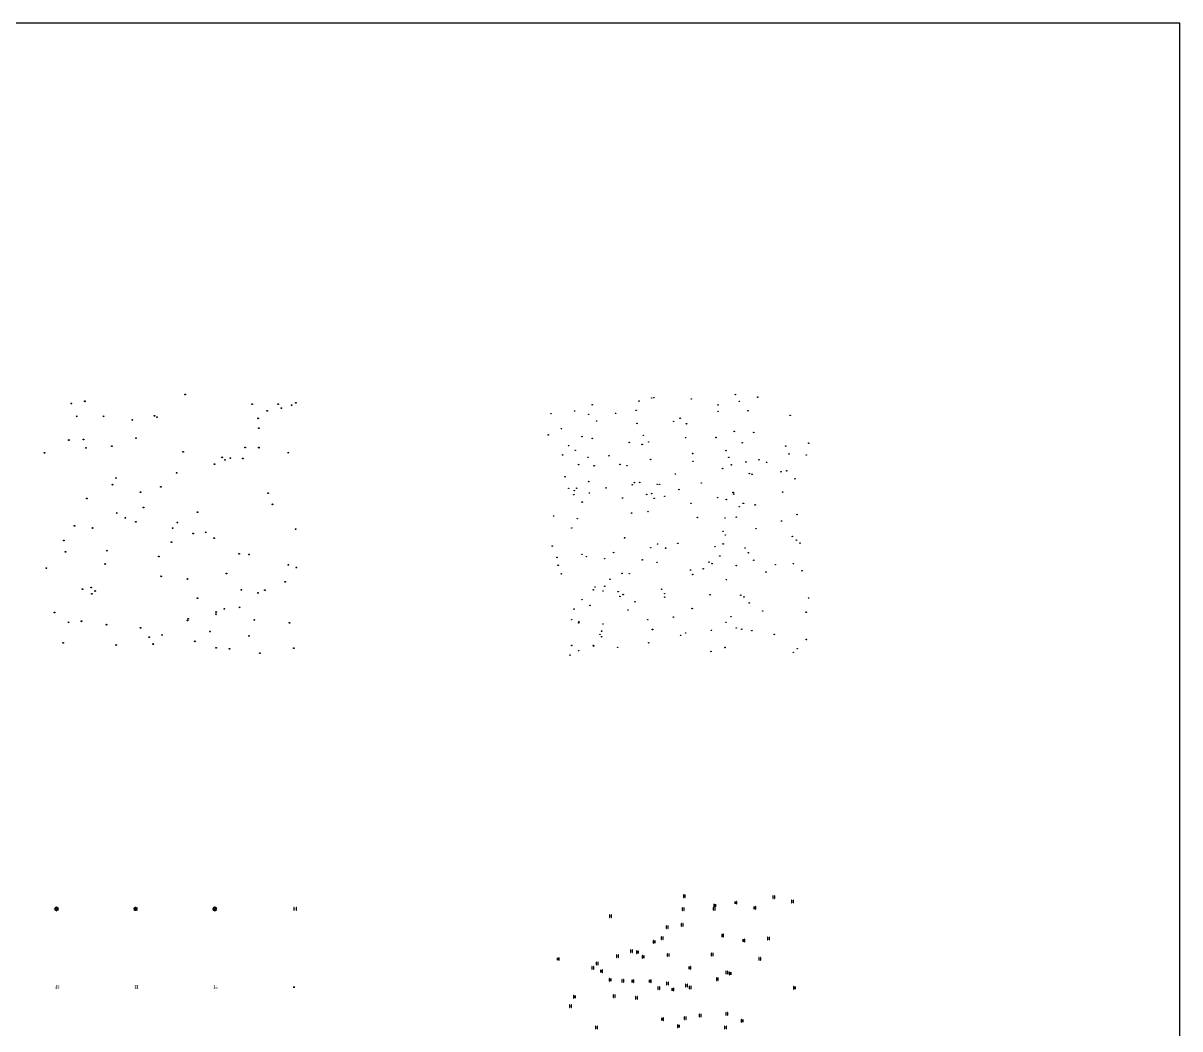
# Model space of a CAD drawing. Extents: x -38.1 to 38.1, y -38.1 to 38.1.
# Drawn here: x -5.76 to 38.1, y -0.05 to 38.1 of the extents above; entities that cross this region are included whole.
import ezdxf

# ---------------------------------------------------------------- set-up
doc = ezdxf.new("R2010")
doc.units = 0
doc.layers.add('Cut', color=7, linetype='CONTINUOUS')

msp = doc.modelspace()

# ---------------------------------------------------------------- linework, layer by layer
at = {"layer": 'Cut'}
for p, q in [((38.1, 38.1), (-38.1, 38.1)), ((38.1, -38.1), (38.1, 38.1)), ((19.285, 5.037), (19.275, 5.037)), ((19.275, 5.037), (19.275, 4.937)), ((19.275, 4.937), (19.285, 4.937)), ((19.285, 4.937), (19.285, 5.037)), ((19.345, 5.037), (19.3349, 5.037)), ((19.3349, 5.037), (19.3349, 4.937)), ((19.3349, 4.937), (19.345, 4.937)), ((19.345, 4.937), (19.345, 5.037)), ((22.6798, 4.9987), (22.6698, 4.9987)), ((22.6698, 4.9987), (22.6698, 4.8987)), ((22.6698, 4.8987), (22.6798, 4.8987)), ((22.6798, 4.8987), (22.6798, 4.9987)), ((22.7398, 4.9987), (22.7298, 4.9987)), ((22.7298, 4.9987), (22.7298, 4.8987)), ((22.7298, 4.8987), (22.7398, 4.8987)), ((22.7398, 4.8987), (22.7398, 4.9987)), ((23.3885, 4.8274), (23.3785, 4.8274)), ((23.3785, 4.8274), (23.3785, 4.7274)), ((23.3885, 4.7274), (23.3885, 4.8274)), ((23.4485, 4.8274), (23.4385, 4.8274)), ((23.4385, 4.8274), (23.4385, 4.7274)), ((23.4485, 4.7274), (23.4485, 4.8274)), ((-4.50707, 4.505), (-4.57, 4.505)), ((-4.57, 4.495), (-4.57, 4.505)), ((-4.50707, 4.495), (-4.57, 4.495)), ((-4.55157, 4.5495), (-4.5445, 4.55657)), ((-4.50707, 4.505), (-4.55157, 4.5495)), ((-4.55157, 4.4505), (-4.50707, 4.495)), ((-4.55157, 4.4505), (-4.5445, 4.44343)), ((-4.5, 4.51207), (-4.5445, 4.55657)), ((-4.5445, 4.44343), (-4.5, 4.48793)), ((-4.5, 4.575), (-4.49, 4.575)), ((-4.5, 4.51207), (-4.5, 4.575)), ((-4.5, 4.425), (-4.5, 4.48793)), ((-4.5, 4.425), (-4.49, 4.425)), ((-4.49, 4.51207), (-4.49, 4.575)), ((-4.49, 4.51207), (-4.4455, 4.55657)), ((-4.49, 4.425), (-4.49, 4.48793)), ((-4.4455, 4.44343), (-4.49, 4.48793)), ((-4.48293, 4.505), (-4.43843, 4.5495)), ((-4.42, 4.505), (-4.48293, 4.505)), ((-4.43843, 4.4505), (-4.48293, 4.495)), ((-4.42, 4.495), (-4.48293, 4.495)), ((-4.4455, 4.55657), (-4.43843, 4.5495)), ((-4.4455, 4.44343), (-4.43843, 4.4505)), ((-4.42, 4.495), (-4.42, 4.505)), ((-1.50354, 4.5025), (-1.5725, 4.5025)), ((-1.5725, 4.4975), (-1.5725, 4.5025)), ((-1.50354, 4.4975), (-1.5725, 4.4975)), ((-1.5523, 4.55127), (-1.54877, 4.5548)), ((-1.50354, 4.5025), (-1.5523, 4.55127)), ((-1.5523, 4.44873), (-1.50354, 4.4975)), ((-1.5523, 4.44873), (-1.54877, 4.4452)), ((-1.5, 4.50604), (-1.54877, 4.5548)), ((-1.54877, 4.4452), (-1.5, 4.49396)), ((-1.5, 4.575), (-1.495, 4.575)), ((-1.5, 4.50604), (-1.5, 4.575)), ((-1.5, 4.425), (-1.5, 4.49396)), ((-1.5, 4.425), (-1.495, 4.425)), ((-1.495, 4.50604), (-1.495, 4.575)), ((-1.495, 4.50604), (-1.44623, 4.5548)), ((-1.495, 4.425), (-1.495, 4.49396)), ((-1.44623, 4.4452), (-1.495, 4.49396)), ((-1.49146, 4.5025), (-1.4427, 4.55127)), ((-1.4225, 4.5025), (-1.49146, 4.5025)), ((-1.4427, 4.44873), (-1.49146, 4.4975)), ((-1.4225, 4.4975), (-1.49146, 4.4975)), ((-1.44623, 4.5548), (-1.4427, 4.55127)), ((-1.44623, 4.4452), (-1.4427, 4.44873)), ((-1.4225, 4.4975), (-1.4225, 4.5025)), ((1.48939, 4.5075), (1.4325, 4.5075)), ((1.4325, 4.4925), (1.4325, 4.5075)), ((1.48939, 4.4925), (1.4325, 4.4925)), ((1.44916, 4.54773), (1.45977, 4.55834)), ((1.48939, 4.5075), (1.44916, 4.54773)), ((1.44916, 4.45227), (1.48939, 4.4925)), ((1.44916, 4.45227), (1.45977, 4.44166)), ((1.5, 4.51811), (1.45977, 4.55834)), ((1.45977, 4.44166), (1.5, 4.48189)), ((1.5, 4.575), (1.515, 4.575)), ((1.5, 4.51811), (1.5, 4.575)), ((1.5, 4.425), (1.5, 4.48189)), ((1.5, 4.425), (1.515, 4.425)), ((1.515, 4.51811), (1.515, 4.575)), ((1.515, 4.51811), (1.55523, 4.55834)), ((1.515, 4.425), (1.515, 4.48189)), ((1.55523, 4.44166), (1.515, 4.48189)), ((1.52561, 4.5075), (1.56584, 4.54773)), ((1.5825, 4.5075), (1.52561, 4.5075)), ((1.56584, 4.45227), (1.52561, 4.4925)), ((1.5825, 4.4925), (1.52561, 4.4925)), ((1.55523, 4.55834), (1.56584, 4.54773)), ((1.55523, 4.44166), (1.56584, 4.45227)), ((1.5825, 4.4925), (1.5825, 4.5075)), ((4.51, 4.55), (4.5, 4.55)), ((4.5, 4.55), (4.5, 4.45)), ((4.5, 4.45), (4.51, 4.45)), ((4.51, 4.45), (4.51, 4.55)), ((4.6, 4.55), (4.59, 4.55)), ((4.59, 4.55), (4.59, 4.45)), ((4.59, 4.45), (4.6, 4.45)), ((4.6, 4.45), (4.6, 4.55)), ((19.2405, 4.5362), (19.2305, 4.5362)), ((19.2305, 4.5362), (19.2305, 4.4362)), ((19.2305, 4.4362), (19.2405, 4.4362)), ((19.2405, 4.4362), (19.2405, 4.5362)), ((19.3005, 4.5362), (19.2905, 4.5362)), ((19.2905, 4.5362), (19.2905, 4.4362)), ((19.2905, 4.4362), (19.3005, 4.4362)), ((19.3005, 4.4362), (19.3005, 4.5362)), ((20.4179, 4.5517), (20.4079, 4.5517)), ((20.4079, 4.5517), (20.4079, 4.4517)), ((20.4079, 4.4517), (20.4179, 4.4517)), ((20.4179, 4.4517), (20.4179, 4.5517)), ((20.4371, 4.6769), (20.4271, 4.6769)), ((20.4271, 4.6769), (20.4271, 4.5769)), ((20.4271, 4.5769), (20.4371, 4.5769)), ((20.4371, 4.5769), (20.4371, 4.6769)), ((20.4779, 4.5517), (20.4679, 4.5517)), ((20.4679, 4.5517), (20.4679, 4.4517)), ((20.4679, 4.4517), (20.4779, 4.4517)), ((20.4779, 4.4517), (20.4779, 4.5517)), ((20.4971, 4.6769), (20.4871, 4.6769)), ((20.4871, 4.6769), (20.4871, 4.5769)), ((20.4871, 4.5769), (20.4971, 4.5769)), ((20.4971, 4.5769), (20.4971, 4.6769)), ((21.2436, 4.7865), (21.2336, 4.7865)), ((21.2336, 4.7865), (21.2336, 4.6865)), ((21.2336, 4.6865), (21.2436, 4.6865)), ((21.2436, 4.6865), (21.2436, 4.7865)), ((21.3036, 4.7865), (21.2936, 4.7865)), ((21.2936, 4.7865), (21.2936, 4.6865)), ((21.2936, 4.6865), (21.3036, 4.6865)), ((21.3036, 4.6865), (21.3036, 4.7865)), ((21.9641, 4.593), (21.9541, 4.593)), ((21.9541, 4.593), (21.9541, 4.493)), ((21.9541, 4.493), (21.9641, 4.493)), ((21.9641, 4.493), (21.9641, 4.593)), ((22.0241, 4.593), (22.0141, 4.593)), ((22.0141, 4.593), (22.0141, 4.493)), ((22.0141, 4.493), (22.0241, 4.493)), ((22.0241, 4.493), (22.0241, 4.593)), ((23.3785, 4.7274), (23.3885, 4.7274)), ((23.4385, 4.7274), (23.4485, 4.7274)), ((16.4885, 4.2742), (16.4785, 4.2742)), ((16.4785, 4.2742), (16.4785, 4.1742)), ((16.4785, 4.1742), (16.4885, 4.1742)), ((16.4885, 4.1742), (16.4885, 4.2742)), ((16.5485, 4.2742), (16.5385, 4.2742)), ((16.5385, 4.2742), (16.5385, 4.1742)), ((16.5385, 4.1742), (16.5485, 4.1742)), ((16.5485, 4.1742), (16.5485, 4.2742)), ((18.6342, 3.8537), (18.6242, 3.8537)), ((18.6242, 3.8537), (18.6242, 3.7537)), ((18.6242, 3.7537), (18.6342, 3.7537)), ((18.6342, 3.7537), (18.6342, 3.8537)), ((18.6942, 3.8537), (18.6842, 3.8537)), ((18.6842, 3.8537), (18.6842, 3.7537)), ((18.6842, 3.7537), (18.6942, 3.7537)), ((18.6942, 3.7537), (18.6942, 3.8537)), ((19.2042, 3.9428), (19.1942, 3.9428)), ((19.1942, 3.9428), (19.1942, 3.8428)), ((19.1942, 3.8428), (19.2042, 3.8428)), ((19.2042, 3.8428), (19.2042, 3.9428)), ((19.2642, 3.9428), (19.2542, 3.9428)), ((19.2542, 3.9428), (19.2542, 3.8428)), ((19.2542, 3.8428), (19.2642, 3.8428)), ((19.2642, 3.8428), (19.2642, 3.9428)), ((20.7383, 3.5439), (20.7283, 3.5439)), ((20.7283, 3.5439), (20.7283, 3.4439)), ((20.7383, 3.4439), (20.7383, 3.5439)), ((20.7983, 3.5439), (20.7883, 3.5439)), ((20.7883, 3.5439), (20.7883, 3.4439)), ((20.7983, 3.4439), (20.7983, 3.5439)), ((18.1362, 3.2998), (18.1262, 3.2998)), ((18.1262, 3.2998), (18.1262, 3.1998)), ((18.1262, 3.1998), (18.1362, 3.1998)), ((18.1362, 3.1998), (18.1362, 3.2998)), ((18.1962, 3.2998), (18.1862, 3.2998)), ((18.1862, 3.2998), (18.1862, 3.1998)), ((18.1862, 3.1998), (18.1962, 3.1998)), ((18.1962, 3.1998), (18.1962, 3.2998)), ((18.4465, 3.435), (18.4365, 3.435)), ((18.4365, 3.435), (18.4365, 3.335)), ((18.4365, 3.335), (18.4465, 3.335)), ((18.4465, 3.335), (18.4465, 3.435)), ((18.5065, 3.435), (18.4964, 3.435)), ((18.4964, 3.435), (18.4964, 3.335)), ((18.4964, 3.335), (18.5065, 3.335)), ((18.5065, 3.335), (18.5065, 3.435)), ((20.7283, 3.4439), (20.7383, 3.4439)), ((20.7883, 3.4439), (20.7983, 3.4439)), ((21.5471, 3.3558), (21.5371, 3.3558)), ((21.5371, 3.3558), (21.5371, 3.2558)), ((21.5371, 3.2558), (21.5471, 3.2558)), ((21.5471, 3.2558), (21.5471, 3.3558)), ((21.6071, 3.3558), (21.5971, 3.3558)), ((21.5971, 3.3558), (21.5971, 3.2558)), ((21.5971, 3.2558), (21.6071, 3.2558)), ((21.6071, 3.2558), (21.6071, 3.3558)), ((22.4793, 3.4292), (22.4693, 3.4292)), ((22.4693, 3.4292), (22.4693, 3.3292)), ((22.4693, 3.3292), (22.4793, 3.3292)), ((22.4793, 3.3292), (22.4793, 3.4292)), ((22.5393, 3.4292), (22.5293, 3.4292)), ((22.5293, 3.4292), (22.5293, 3.3292)), ((22.5293, 3.3292), (22.5393, 3.3292)), ((22.5393, 3.3292), (22.5393, 3.4292)), ((14.5045, 2.6493), (14.4945, 2.6493)), ((14.4945, 2.6493), (14.4945, 2.5493)), ((14.5045, 2.5493), (14.5045, 2.6493)), ((14.5645, 2.6493), (14.5545, 2.6493)), ((14.5545, 2.6493), (14.5545, 2.5493)), ((14.5645, 2.5493), (14.5645, 2.6493)), ((16.7506, 2.755), (16.7406, 2.755)), ((16.7406, 2.755), (16.7406, 2.655)), ((16.7406, 2.655), (16.7506, 2.655)), ((16.7506, 2.655), (16.7506, 2.755)), ((16.8106, 2.755), (16.8006, 2.755)), ((16.8006, 2.755), (16.8006, 2.655)), ((16.8006, 2.655), (16.8106, 2.655)), ((16.8106, 2.655), (16.8106, 2.755)), ((17.2847, 2.9474), (17.2747, 2.9474)), ((17.2747, 2.9474), (17.2747, 2.8474)), ((17.2747, 2.8474), (17.2847, 2.8474)), ((17.2847, 2.8474), (17.2847, 2.9474)), ((17.3447, 2.9474), (17.3347, 2.9474)), ((17.3347, 2.9474), (17.3347, 2.8474)), ((17.3347, 2.8474), (17.3447, 2.8474)), ((17.3447, 2.8474), (17.3447, 2.9474)), ((17.5046, 2.9052), (17.4946, 2.9052)), ((17.4946, 2.9052), (17.4946, 2.8052)), ((17.4946, 2.8052), (17.5046, 2.8052)), ((17.5046, 2.8052), (17.5046, 2.9052)), ((17.5646, 2.9052), (17.5546, 2.9052)), ((17.5546, 2.9052), (17.5546, 2.8052)), ((17.5546, 2.8052), (17.5646, 2.8052)), ((17.5646, 2.8052), (17.5646, 2.9052)), ((17.7182, 2.735), (17.7082, 2.735)), ((17.7082, 2.735), (17.7082, 2.635)), ((17.7082, 2.635), (17.7182, 2.635)), ((17.7182, 2.635), (17.7182, 2.735)), ((17.7782, 2.735), (17.7682, 2.735)), ((17.7682, 2.735), (17.7682, 2.635)), ((17.7682, 2.635), (17.7782, 2.635)), ((17.7782, 2.635), (17.7782, 2.735)), ((18.6692, 2.8016), (18.6592, 2.8016)), ((18.6592, 2.8016), (18.6592, 2.7016)), ((18.6592, 2.7016), (18.6692, 2.7016)), ((18.6692, 2.7016), (18.6692, 2.8016)), ((18.7292, 2.8016), (18.7192, 2.8016)), ((18.7192, 2.8016), (18.7192, 2.7016)), ((18.7192, 2.7016), (18.7292, 2.7016)), ((18.7292, 2.7016), (18.7292, 2.8016)), ((20.339, 2.8198), (20.329, 2.8198)), ((20.329, 2.8198), (20.329, 2.7198)), ((20.329, 2.7198), (20.339, 2.7198)), ((20.339, 2.7198), (20.339, 2.8198)), ((20.399, 2.8198), (20.389, 2.8198)), ((20.389, 2.8198), (20.389, 2.7198)), ((20.389, 2.7198), (20.399, 2.7198)), ((20.399, 2.7198), (20.399, 2.8198)), ((22.1451, 2.6508), (22.1351, 2.6508)), ((22.1351, 2.6508), (22.1351, 2.5508)), ((22.1451, 2.5508), (22.1451, 2.6508)), ((22.2051, 2.6508), (22.1951, 2.6508)), ((22.1951, 2.6508), (22.1951, 2.5508)), ((22.2051, 2.5508), (22.2051, 2.6508)), ((14.4945, 2.5493), (14.5045, 2.5493)), ((14.5545, 2.5493), (14.5645, 2.5493)), ((15.8187, 2.3176), (15.8087, 2.3176)), ((15.8087, 2.3176), (15.8087, 2.2176)), ((15.8087, 2.2176), (15.8187, 2.2176)), ((15.8187, 2.2176), (15.8187, 2.3176)), ((15.8787, 2.3176), (15.8687, 2.3176)), ((15.8687, 2.3176), (15.8687, 2.2176)), ((15.8687, 2.2176), (15.8787, 2.2176)), ((15.8787, 2.2176), (15.8787, 2.3176)), ((15.9775, 2.4843), (15.9675, 2.4843)), ((15.9675, 2.4843), (15.9675, 2.3843)), ((15.9675, 2.3843), (15.9775, 2.3843)), ((15.9775, 2.3843), (15.9775, 2.4843)), ((16.0375, 2.4843), (16.0275, 2.4843)), ((16.0275, 2.4843), (16.0275, 2.3843)), ((16.0275, 2.3843), (16.0375, 2.3843)), ((16.0375, 2.3843), (16.0375, 2.4843)), ((19.4989, 2.3105), (19.4889, 2.3105)), ((19.4889, 2.3105), (19.4889, 2.2105)), ((19.4889, 2.2105), (19.4989, 2.2105)), ((19.4989, 2.2105), (19.4989, 2.3105)), ((19.5589, 2.3105), (19.5489, 2.3105)), ((19.5489, 2.3105), (19.5489, 2.2105)), ((19.5489, 2.2105), (19.5589, 2.2105)), ((19.5589, 2.2105), (19.5589, 2.3105)), ((22.1351, 2.5508), (22.1451, 2.5508)), ((22.1951, 2.5508), (22.2051, 2.5508)), ((16.1493, 2.1928), (16.1393, 2.1928)), ((16.1393, 2.1928), (16.1393, 2.0928)), ((16.1393, 2.0928), (16.1493, 2.0928)), ((16.1493, 2.0928), (16.1493, 2.1928)), ((16.2093, 2.1928), (16.1993, 2.1928)), ((16.1993, 2.1928), (16.1993, 2.0928)), ((16.1993, 2.0928), (16.2093, 2.0928)), ((16.2093, 2.0928), (16.2093, 2.1928)), ((16.4671, 1.8612), (16.4571, 1.8612)), ((16.4571, 1.8612), (16.4571, 1.7612)), ((16.4571, 1.7612), (16.4671, 1.7612)), ((16.4671, 1.7612), (16.4671, 1.8612)), ((16.5271, 1.8612), (16.5171, 1.8612)), ((16.5171, 1.8612), (16.5171, 1.7612)), ((16.5171, 1.7612), (16.5271, 1.7612)), ((16.5271, 1.7612), (16.5271, 1.8612)), ((16.9506, 1.8181), (16.9406, 1.8181)), ((16.9406, 1.8181), (16.9406, 1.7181)), ((16.9506, 1.7181), (16.9506, 1.8181)), ((17.0106, 1.8181), (17.0006, 1.8181)), ((17.0006, 1.8181), (17.0006, 1.7181)), ((17.0106, 1.7181), (17.0106, 1.8181)), ((17.3357, 1.8126), (17.3257, 1.8126)), ((17.3257, 1.8126), (17.3257, 1.7126)), ((17.3357, 1.7126), (17.3357, 1.8126)), ((17.3957, 1.8126), (17.3857, 1.8126)), ((17.3857, 1.8126), (17.3857, 1.7126)), ((17.3957, 1.7126), (17.3957, 1.8126)), ((17.9946, 1.8143), (17.9846, 1.8143)), ((17.9846, 1.8143), (17.9846, 1.7143)), ((17.9946, 1.7143), (17.9946, 1.8143)), ((18.0546, 1.8143), (18.0446, 1.8143)), ((18.0446, 1.8143), (18.0446, 1.7143)), ((18.0546, 1.7143), (18.0546, 1.8143)), ((20.5362, 1.8902), (20.5262, 1.8902)), ((20.5262, 1.8902), (20.5262, 1.7902)), ((20.5262, 1.7902), (20.5362, 1.7902)), ((20.5362, 1.7902), (20.5362, 1.8902)), ((20.5962, 1.8902), (20.5862, 1.8902)), ((20.5862, 1.8902), (20.5862, 1.7902)), ((20.5862, 1.7902), (20.5962, 1.7902)), ((20.5962, 1.7902), (20.5962, 1.8902)), ((20.8942, 2.1405), (20.8842, 2.1405)), ((20.8842, 2.1405), (20.8842, 2.0405)), ((20.8842, 2.0405), (20.8942, 2.0405)), ((20.8942, 2.0405), (20.8942, 2.1405)), ((20.9542, 2.1405), (20.9442, 2.1405)), ((20.9442, 2.1405), (20.9442, 2.0405)), ((20.9442, 2.0405), (20.9542, 2.0405)), ((20.9542, 2.0405), (20.9542, 2.1405)), ((21.0195, 2.0989), (21.0095, 2.0989)), ((21.0095, 2.0989), (21.0095, 1.9989)), ((21.0095, 1.9989), (21.0195, 1.9989)), ((21.0195, 1.9989), (21.0195, 2.0989)), ((21.0795, 2.0989), (21.0695, 2.0989)), ((21.0695, 2.0989), (21.0695, 1.9989)), ((21.0695, 1.9989), (21.0795, 1.9989)), ((21.0795, 1.9989), (21.0795, 2.0989)), ((4.504, 1.56), (4.5, 1.56)), ((4.5, 1.56), (4.5, 1.5)), ((4.5, 1.5), (4.504, 1.5)), ((4.504, 1.5), (4.504, 1.56)), ((4.518, 1.56003), (4.514, 1.56003)), ((4.514, 1.56003), (4.514, 1.50003)), ((4.514, 1.50003), (4.518, 1.50003)), ((4.518, 1.50003), (4.518, 1.56003)), ((16.9406, 1.7181), (16.9506, 1.7181)), ((17.0006, 1.7181), (17.0106, 1.7181)), ((17.3257, 1.7126), (17.3357, 1.7126)), ((17.3857, 1.7126), (17.3957, 1.7126)), ((17.9846, 1.7143), (17.9946, 1.7143)), ((18.0446, 1.7143), (18.0546, 1.7143)), ((18.3173, 1.5444), (18.3073, 1.5444)), ((18.3073, 1.5444), (18.3073, 1.4444)), ((18.3073, 1.4444), (18.3173, 1.4444)), ((18.3173, 1.4444), (18.3173, 1.5444)), ((18.3773, 1.5444), (18.3673, 1.5444)), ((18.3673, 1.5444), (18.3673, 1.4444)), ((18.3673, 1.4444), (18.3773, 1.4444)), ((18.3773, 1.4444), (18.3773, 1.5444)), ((18.6473, 1.7194), (18.6373, 1.7194)), ((18.6373, 1.7194), (18.6373, 1.6194)), ((18.6373, 1.6194), (18.6473, 1.6194)), ((18.6473, 1.6194), (18.6473, 1.7194)), ((18.7073, 1.7194), (18.6973, 1.7194)), ((18.6973, 1.7194), (18.6973, 1.6194)), ((18.6973, 1.6194), (18.7073, 1.6194)), ((18.7073, 1.6194), (18.7073, 1.7194)), ((18.8546, 1.4932), (18.8446, 1.4932)), ((18.8446, 1.4932), (18.8446, 1.3932)), ((18.8446, 1.3932), (18.8546, 1.3932)), ((18.8546, 1.3932), (18.8546, 1.4932)), ((18.9146, 1.4932), (18.9046, 1.4932)), ((18.9046, 1.4932), (18.9046, 1.3932)), ((18.9046, 1.3932), (18.9146, 1.3932)), ((18.9146, 1.3932), (18.9146, 1.4932)), ((19.3686, 1.6445), (19.3586, 1.6445)), ((19.3586, 1.6445), (19.3586, 1.5445)), ((19.3586, 1.5445), (19.3686, 1.5445)), ((19.3686, 1.5445), (19.3686, 1.6445)), ((19.4286, 1.6445), (19.4186, 1.6445)), ((19.4186, 1.6445), (19.4186, 1.5445)), ((19.4186, 1.5445), (19.4286, 1.5445)), ((19.4286, 1.5445), (19.4286, 1.6445)), ((19.5072, 1.5731), (19.4972, 1.5731)), ((19.4972, 1.5731), (19.4972, 1.4731)), ((19.4972, 1.4731), (19.5072, 1.4731)), ((19.5072, 1.4731), (19.5072, 1.5731)), ((19.5672, 1.5731), (19.5572, 1.5731)), ((19.5572, 1.5731), (19.5572, 1.4731)), ((19.5572, 1.4731), (19.5672, 1.4731)), ((19.5672, 1.4731), (19.5672, 1.5731)), ((23.4583, 1.5555), (23.4483, 1.5555)), ((23.4483, 1.5555), (23.4483, 1.4555)), ((23.4483, 1.4555), (23.4583, 1.4555)), ((23.4583, 1.4555), (23.4583, 1.5555)), ((23.5183, 1.5555), (23.5083, 1.5555)), ((23.5083, 1.5555), (23.5083, 1.4555)), ((23.5083, 1.4555), (23.5183, 1.4555)), ((23.5183, 1.4555), (23.5183, 1.5555)), ((15.1163, 1.2096), (15.1063, 1.2096)), ((15.1063, 1.2096), (15.1063, 1.1096)), ((15.1063, 1.1096), (15.1163, 1.1096)), ((15.1163, 1.1096), (15.1163, 1.2096)), ((15.1763, 1.2096), (15.1663, 1.2096)), ((15.1663, 1.2096), (15.1663, 1.1096)), ((15.1663, 1.1096), (15.1763, 1.1096)), ((15.1763, 1.1096), (15.1763, 1.2096)), ((16.6244, 1.2346), (16.6144, 1.2346)), ((16.6144, 1.2346), (16.6144, 1.1346)), ((16.6144, 1.1346), (16.6244, 1.1346)), ((16.6244, 1.1346), (16.6244, 1.2346)), ((16.6844, 1.2346), (16.6744, 1.2346)), ((16.6744, 1.2346), (16.6744, 1.1346)), ((16.6744, 1.1346), (16.6844, 1.1346)), ((16.6844, 1.1346), (16.6844, 1.2346)), ((17.4712, 1.1739), (17.4612, 1.1739)), ((17.4612, 1.1739), (17.4612, 1.0739)), ((17.4612, 1.0739), (17.4712, 1.0739)), ((17.4712, 1.0739), (17.4712, 1.1739)), ((17.5312, 1.1739), (17.5212, 1.1739)), ((17.5212, 1.1739), (17.5212, 1.0739)), ((17.5212, 1.0739), (17.5312, 1.0739)), ((17.5312, 1.0739), (17.5312, 1.1739)), ((14.9711, 0.86209), (14.9611, 0.86209)), ((14.9611, 0.86209), (14.9611, 0.76209)), ((14.9611, 0.76209), (14.9711, 0.76209)), ((14.9711, 0.76209), (14.9711, 0.86209)), ((15.0311, 0.86209), (15.0211, 0.86209)), ((15.0211, 0.86209), (15.0211, 0.76209)), ((15.0211, 0.76209), (15.0311, 0.76209)), ((15.0311, 0.76209), (15.0311, 0.86209)), ((19.8825, 0.50739), (19.8725, 0.50739)), ((19.8725, 0.50739), (19.8725, 0.40739)), ((19.8825, 0.40739), (19.8825, 0.50739)), ((19.9425, 0.50739), (19.9325, 0.50739)), ((19.9325, 0.50739), (19.9325, 0.40739)), ((19.9425, 0.40739), (19.9425, 0.50739)), ((20.8936, 0.56593), (20.8836, 0.56593)), ((20.8836, 0.56593), (20.8836, 0.46593)), ((20.8836, 0.46593), (20.8936, 0.46593)), ((20.8936, 0.46593), (20.8936, 0.56593)), ((20.9536, 0.56593), (20.9436, 0.56593)), ((20.9436, 0.56593), (20.9436, 0.46593)), ((20.9436, 0.46593), (20.9536, 0.46593)), ((20.9536, 0.46593), (20.9536, 0.56593)), ((15.9571, 0.050058), (15.9471, 0.050058)), ((15.9471, 0.050058), (15.9471, -0.049942)), ((15.9571, -0.049942), (15.9571, 0.050058)), ((16.0171, 0.050058), (16.0071, 0.050058)), ((16.0071, 0.050058), (16.0071, -0.049942)), ((16.0171, -0.049942), (16.0171, 0.050058)), ((18.4609, 0.37143), (18.4508, 0.37143)), ((18.4508, 0.37143), (18.4508, 0.27143)), ((18.4508, 0.27143), (18.4609, 0.27143)), ((18.4609, 0.27143), (18.4609, 0.37143)), ((18.5208, 0.37143), (18.5108, 0.37143)), ((18.5108, 0.37143), (18.5108, 0.27143)), ((18.5108, 0.27143), (18.5208, 0.27143)), ((18.5208, 0.27143), (18.5208, 0.37143)), ((19.06, 0.1), (19.05, 0.1)), ((19.05, 0.1), (19.05, 0)), ((19.05, 0), (19.06, 0)), ((19.06, 0), (19.06, 0.1)), ((19.12, 0.1), (19.11, 0.1)), ((19.11, 0.1), (19.11, 0)), ((19.11, 0), (19.12, 0)), ((19.12, 0), (19.12, 0.1)), ((19.314, 0.40344), (19.304, 0.40344)), ((19.304, 0.40344), (19.304, 0.30344)), ((19.304, 0.30344), (19.314, 0.30344)), ((19.314, 0.30344), (19.314, 0.40344)), ((19.374, 0.40344), (19.364, 0.40344)), ((19.364, 0.40344), (19.364, 0.30344)), ((19.364, 0.30344), (19.374, 0.30344)), ((19.374, 0.30344), (19.374, 0.40344)), ((19.8725, 0.40739), (19.8825, 0.40739)), ((19.9325, 0.40739), (19.9425, 0.40739)), ((20.8465, 0.05177), (20.8365, 0.05177)), ((20.8365, 0.05177), (20.8365, -0.04823)), ((20.8465, -0.04823), (20.8465, 0.05177)), ((20.9065, 0.05177), (20.8965, 0.05177)), ((20.8965, 0.05177), (20.8965, -0.04823)), ((20.9065, -0.04823), (20.9065, 0.05177)), ((21.4726, 0.30052), (21.4626, 0.30052)), ((21.4626, 0.30052), (21.4626, 0.20052)), ((21.4626, 0.20052), (21.4726, 0.20052)), ((21.4726, 0.20052), (21.4726, 0.30052)), ((21.5326, 0.30052), (21.5226, 0.30052)), ((21.5226, 0.30052), (21.5226, 0.20052)), ((21.5226, 0.20052), (21.5326, 0.20052)), ((21.5326, 0.20052), (21.5326, 0.30052)), ((15.9471, -0.049942), (15.9571, -0.049942)), ((16.0071, -0.049942), (16.0171, -0.049942)), ((20.8365, -0.04823), (20.8465, -0.04823)), ((20.8965, -0.04823), (20.9065, -0.04823))]:
    msp.add_line(p, q, dxfattribs=at)
for centre, radius in [((-3.4239, 23.7559), 0.015), ((0.38342, 24.0113), 0.015), ((4.5751, 23.6989), 0.015), ((17.5953, 23.7626), 0.01), ((18.0739, 23.8784), 0.01), ((18.1563, 23.8935), 0.01), ((19.5726, 23.8413), 0.01), ((21.2457, 24.0116), 0.01), ((21.3996, 23.756), 0.01), ((22.0945, 23.911), 0.01), ((-3.9335, 23.669), 0.015), ((2.9221, 23.6449), 0.015), ((3.4913, 23.3899), 0.015), ((3.909, 23.6429), 0.015), ((4.0272, 23.4979), 0.015), ((4.4205, 23.6113), 0.015), ((14.2554, 23.2868), 0.01), ((15.1476, 23.3876), 0.01), ((15.6851, 23.261), 0.01), ((15.8186, 23.6238), 0.01), ((16.7032, 23.2958), 0.01), ((17.4829, 23.4103), 0.01), ((20.5869, 23.6194), 0.01), ((20.587, 23.3761), 0.01), ((21.7192, 23.3948), 0.01), ((-3.7301, 23.1838), 0.015), ((-2.7102, 23.1834), 0.015), ((-1.6228, 23.0505), 0.015), ((-0.78239, 23.2074), 0.015), ((-0.68586, 23.1565), 0.015), ((3.1472, 23.1079), 0.015), ((15.9825, 23.0089), 0.01), ((17.5145, 22.9154), 0.01), ((18.9065, 22.9945), 0.01), ((19.1515, 23.1136), 0.01), ((19.3914, 22.9036), 0.01), ((23.3236, 23.2249), 0.01), ((-1.4834, 22.3583), 0.015), ((3.173, 22.7369), 0.015), ((14.148, 22.4821), 0.01), ((14.6502, 22.7175), 0.01), ((15.4276, 22.4172), 0.01), ((17.7536, 22.4656), 0.01), ((19.3563, 22.3742), 0.01), ((20.5148, 22.3815), 0.01), ((21.2005, 22.6118), 0.01), ((21.9407, 22.5726), 0.01), ((-4.0287, 22.2846), 0.015), ((-3.4762, 22.3082), 0.015), ((-3.3782, 21.9928), 0.015), ((-2.4013, 22.0507), 0.015), ((2.6552, 22.002), 0.015), ((3.1763, 21.9983), 0.015), ((14.9208, 22.0709), 0.01), ((15.8212, 22.3464), 0.01), ((17.2243, 22.1954), 0.01), ((17.7116, 22.1176), 0.01), ((17.9576, 22.2114), 0.01), ((21.5085, 22.1811), 0.01), ((23.1557, 22.0556), 0.01), ((24.0256, 22.166), 0.01), ((-4.9537, 21.7991), 0.015), ((0.30798, 21.8417), 0.015), ((1.7874, 21.6274), 0.015), ((1.8921, 21.5315), 0.015), ((2.0936, 21.5969), 0.015), ((2.572, 21.5873), 0.015), ((4.2939, 21.8071), 0.015), ((14.6919, 21.7233), 0.01), ((15.1728, 21.8943), 0.01), ((15.6613, 21.6311), 0.01), ((16.4548, 21.689), 0.01), ((18.0328, 21.5482), 0.01), ((19.6229, 21.775), 0.01), ((20.8884, 21.8874), 0.01), ((20.9975, 21.631), 0.01), ((22.142, 21.5362), 0.01), ((23.2733, 21.7595), 0.01), ((23.933, 21.7183), 0.01), ((0.059571, 21.0408), 0.015), ((1.4912, 21.3672), 0.015), ((15.2977, 21.3559), 0.01), ((15.891, 21.3078), 0.01), ((16.8651, 21.3605), 0.01), ((17.1391, 21.311), 0.01), ((19.6332, 21.4755), 0.01), ((20.762, 21.2021), 0.01), ((21.0934, 21.3451), 0.01), ((21.6433, 21.4565), 0.01), ((22.428, 21.4407), 0.01), ((22.9792, 21.0822), 0.01), ((23.188, 21.1172), 0.01), ((-2.2397, 20.847), 0.015), ((14.7899, 20.891), 0.01), ((15.6857, 20.7099), 0.01), ((17.417, 20.6738), 0.01), ((17.6187, 20.6765), 0.01), ((18.2811, 20.6057), 0.01), ((18.9735, 20.9974), 0.01), ((19.9561, 20.6544), 0.01), ((21.7772, 21.0143), 0.01), ((21.8787, 20.9879), 0.01), ((23.5058, 20.8164), 0.01), ((-2.3703, 20.5908), 0.015), ((-1.3152, 20.3062), 0.015), ((-0.54414, 20.5131), 0.015), ((3.5303, 20.2706), 0.015), ((14.925, 20.4512), 0.01), ((15.1194, 20.2144), 0.01), ((15.1382, 20.3677), 0.01), ((15.2249, 20.4572), 0.01), ((15.712, 20.275), 0.01), ((16.3395, 20.4694), 0.01), ((17.3381, 20.5881), 0.01), ((17.8831, 20.2228), 0.01), ((18.0718, 20.2567), 0.01), ((18.3764, 20.605), 0.01), ((19.1064, 20.4066), 0.01), ((21.1613, 20.2957), 0.01), ((21.1857, 20.2334), 0.01), ((23.04, 20.3094), 0.01), ((-3.3435, 20.0698), 0.015), ((-1.1955, 19.7282), 0.015), ((3.6929, 19.847), 0.015), ((15.436, 19.9321), 0.01), ((16.9657, 20.0853), 0.01), ((18.1659, 20.0764), 0.01), ((18.5674, 20.1486), 0.01), ((19.5679, 19.8857), 0.01), ((20.5745, 20.0999), 0.01), ((20.9003, 20.0294), 0.01), ((21.3923, 19.7603), 0.01), ((21.5413, 19.8819), 0.01), ((21.5552, 19.8853), 0.01), ((21.5552, 19.8853), 0.01), ((21.9966, 19.8239), 0.01), ((-2.215, 19.5188), 0.015), ((-1.8878, 19.3353), 0.015), ((0.85264, 19.5472), 0.015), ((14.3499, 19.4066), 0.01), ((15.2519, 19.3005), 0.01), ((17.3083, 19.5145), 0.01), ((17.9327, 19.5678), 0.01), ((19.805, 19.3505), 0.01), ((20.8518, 19.3285), 0.01), ((21.2792, 19.3621), 0.01), ((23.5846, 19.4588), 0.01), ((-3.81, 19.0336), 0.015), ((-3.1313, 18.9476), 0.015), ((-1.4905, 19.1825), 0.015), ((-0.091359, 18.9425), 0.015), ((0.085087, 19.1577), 0.015), ((4.5717, 18.9038), 0.015), ((15.041, 18.9476), 0.01), ((22.0283, 18.926), 0.01), ((22.9939, 19.2156), 0.01), ((-4.2182, 18.4768), 0.015), ((-0.13208, 18.4086), 0.015), ((0.68824, 18.7439), 0.015), ((1.1604, 18.7829), 0.015), ((1.4775, 18.5592), 0.015), ((17.0423, 18.5759), 0.01), ((20.7803, 18.8249), 0.01), ((20.8656, 18.6826), 0.01), ((23.4073, 18.6289), 0.01), ((23.5589, 18.4896), 0.01), ((-4.1556, 18.0478), 0.015), ((-2.5831, 18.0891), 0.015), ((2.4313, 17.9723), 0.015), ((14.3013, 18.2611), 0.01), ((16.6279, 18.018), 0.01), ((18.0388, 18.2009), 0.01), ((18.2934, 18.3436), 0.01), ((18.5969, 18.1843), 0.01), ((19.0628, 18.3672), 0.01), ((20.4706, 18.2405), 0.01), ((20.7829, 18.3456), 0.01), ((21.6151, 18.189), 0.01), ((21.7396, 18.0101), 0.01), ((23.6942, 18.3749), 0.01), ((-2.6522, 17.5816), 0.015), ((-0.61256, 17.8656), 0.015), ((2.8025, 17.9474), 0.015), ((4.2926, 17.5498), 0.015), ((14.4766, 17.8319), 0.01), ((14.5255, 17.5378), 0.01), ((15.4255, 17.95), 0.01), ((15.5937, 17.8635), 0.01), ((16.2877, 17.7856), 0.01), ((17.7144, 17.742), 0.01), ((18.2765, 17.6461), 0.01), ((20.2447, 17.6564), 0.01), ((20.3619, 17.6007), 0.01), ((20.6562, 17.8887), 0.01), ((21.9436, 17.7265), 0.01), ((22.7611, 17.5578), 0.01), ((23.4466, 17.5946), 0.01), ((-4.881, 17.4212), 0.015), ((-0.53216, 17.1135), 0.015), ((1.9483, 17.221), 0.015), ((4.5974, 17.4539), 0.015), ((14.644, 17.2081), 0.01), ((16.9519, 17.2252), 0.01), ((17.2248, 17.2143), 0.01), ((19.5431, 17.3542), 0.01), ((19.6279, 17.1843), 0.01), ((20.0249, 17.4031), 0.01), ((21.2817, 17.5244), 0.01), ((22.4022, 17.2746), 0.01), ((23.7773, 17.3275), 0.01), ((-3.1815, 16.688), 0.015), ((0.47009, 17.0132), 0.015), ((4.1719, 16.9084), 0.015), ((15.9246, 16.7118), 0.01), ((16.2928, 16.7405), 0.01), ((16.4917, 17.0051), 0.01), ((20.9054, 16.9915), 0.01), ((-3.5071, 16.6251), 0.015), ((-3.1609, 16.4495), 0.015), ((-3.034, 16.5608), 0.015), ((0.85268, 16.2881), 0.015), ((2.5127, 16.601), 0.015), ((3.1428, 16.4852), 0.015), ((3.4072, 16.5928), 0.015), ((15.4287, 16.228), 0.01), ((15.8574, 16.6039), 0.01), ((16.2256, 16.5604), 0.01), ((16.8007, 16.5363), 0.01), ((16.865, 16.3538), 0.01), ((16.9907, 16.4237), 0.01), ((18.4504, 16.6261), 0.01), ((18.5634, 16.459), 0.01), ((18.5664, 16.3271), 0.01), ((20.2872, 16.4144), 0.01), ((21.4503, 16.3983), 0.01), ((21.5695, 16.3367), 0.01), ((24.02, 16.2917), 0.01), ((1.8678, 15.8851), 0.015), ((2.4469, 15.9396), 0.015), ((15.1289, 15.8723), 0.01), ((15.7325, 16.0125), 0.01), ((17.1694, 15.8398), 0.01), ((17.4396, 16.1515), 0.01), ((19.6074, 15.8943), 0.01), ((21.7693, 16.1067), 0.01), ((22.2857, 15.8001), 0.01), ((-4.5698, 15.7399), 0.015), ((-4.0355, 15.3697), 0.015), ((-3.5446, 15.4107), 0.015), ((0.47216, 15.4362), 0.015), ((0.4986, 15.4995), 0.015), ((1.551, 15.6761), 0.015), ((1.5548, 15.7619), 0.015), ((3.0028, 15.4689), 0.015), ((4.3401, 15.3491), 0.015), ((15.0359, 15.4703), 0.01), ((15.3033, 15.3515), 0.01), ((15.315, 15.393), 0.01), ((17.9225, 15.4719), 0.01), ((18.8948, 15.5685), 0.01), ((20.8872, 15.3708), 0.01), ((21.077, 15.5859), 0.01), ((23.9293, 15.7543), 0.01), ((-2.6008, 15.2832), 0.015), ((-1.3075, 15.162), 0.015), ((1.3236, 15.0254), 0.015), ((16.1103, 14.9167), 0.01), ((16.1716, 15.0352), 0.01), ((16.2273, 15.3065), 0.01), ((18.1031, 15.0985), 0.01), ((19.3587, 14.965), 0.01), ((20.3392, 15.0653), 0.01), ((21.2772, 15.1535), 0.01), ((21.4869, 15.1092), 0.01), ((21.8693, 15.0561), 0.01), ((22.7193, 14.9123), 0.01), ((-4.2415, 14.5895), 0.015), ((-2.2308, 14.5117), 0.015), ((-0.98192, 14.8097), 0.015), ((-0.82733, 14.5465), 0.015), ((-0.49458, 14.8882), 0.015), ((0.75209, 14.6478), 0.015), ((2.8023, 14.8613), 0.015), ((15.0409, 14.4917), 0.01), ((15.8562, 14.5005), 0.01), ((15.8714, 14.4682), 0.01), ((16.1703, 14.8235), 0.01), ((17.9585, 14.5962), 0.01), ((19.1682, 14.8759), 0.01), ((23.9414, 14.7195), 0.01), ((1.5574, 14.4071), 0.015), ((2.0605, 14.3683), 0.015), ((3.2119, 14.204), 0.015), ((4.5022, 14.3945), 0.015), ((14.9735, 14.1282), 0.01), ((15.2987, 14.2943), 0.01), ((16.7794, 14.4223), 0.01), ((20.3235, 14.2665), 0.01), ((20.8473, 14.4156), 0.01), ((23.444, 14.2318), 0.01), ((23.5917, 14.3692), 0.01), ((-4.5, 1.58), 0.005), ((-4.5, 1.5), 0.005), ((-4.42, 1.58), 0.005), ((-4.42, 1.5), 0.005), ((-1.5, 1.575), 0.0075), ((-1.5, 1.5), 0.0075), ((-1.425, 1.575), 0.0075), ((-1.425, 1.5), 0.0075), ((1.50004, 1.585), 0.0025), ((1.50004, 1.5), 0.0025), ((1.585, 1.585), 0.0025), ((1.585, 1.5), 0.0025)]:
    msp.add_circle(centre, radius, dxfattribs=at)

doc.saveas('drawing.dxf')
